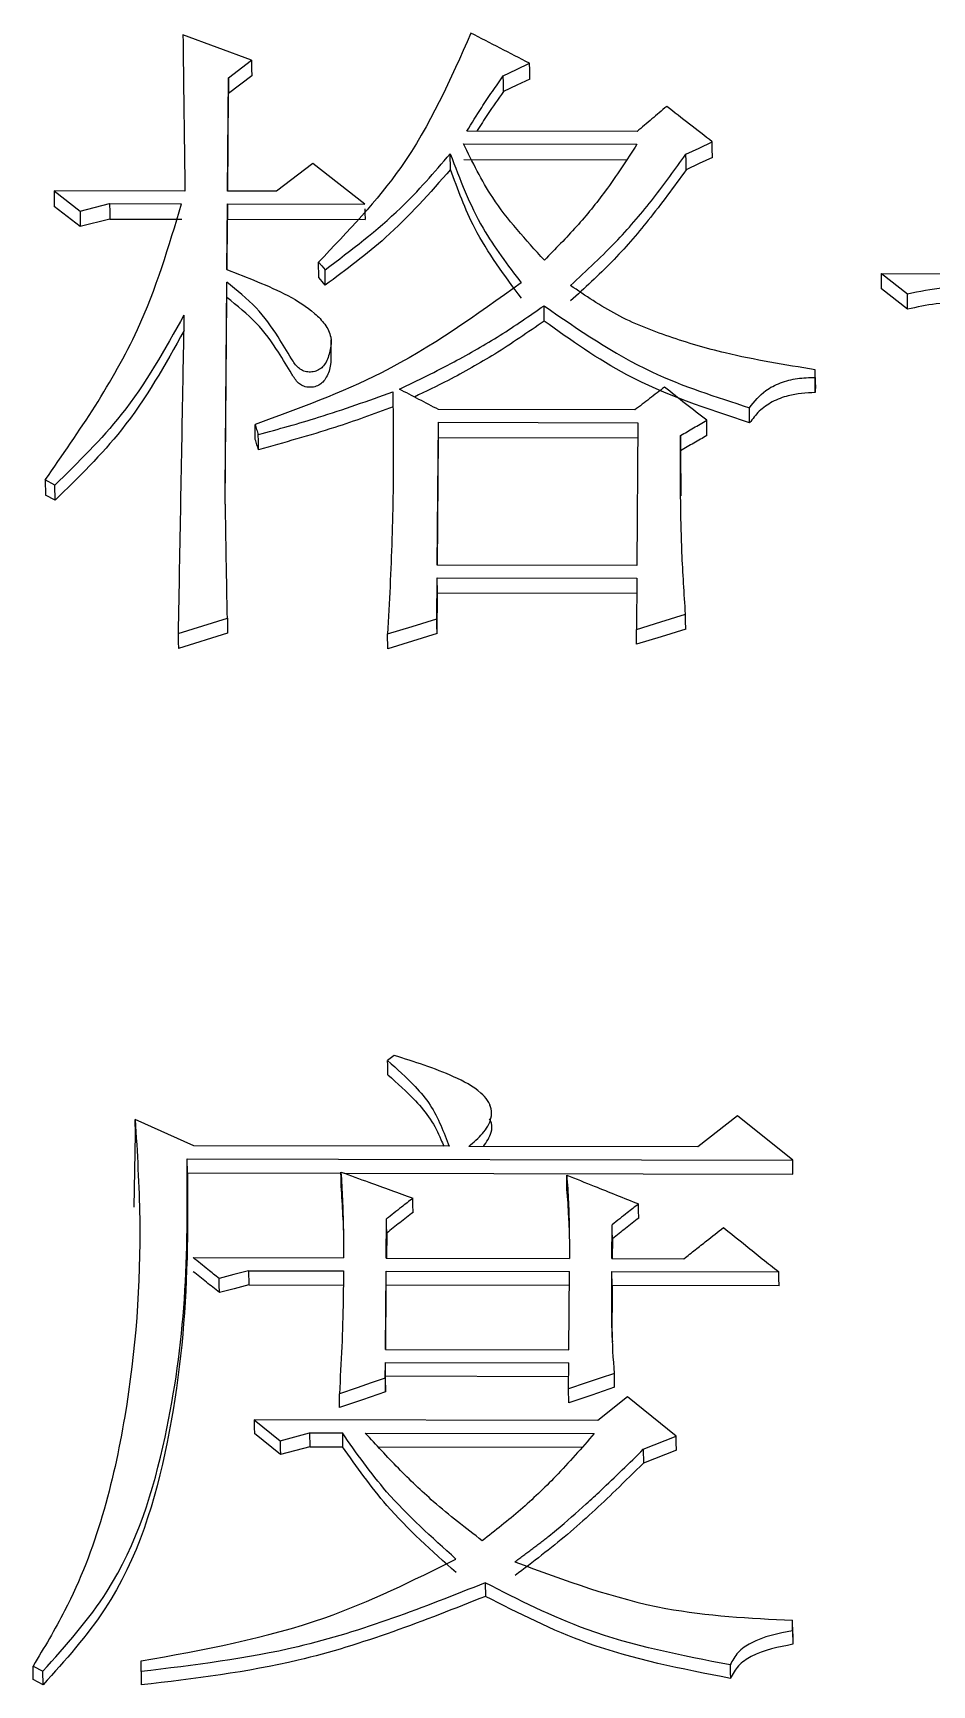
# Model space of a CAD drawing. Header units: millimetres. Extents: x 2448 to 4397, y 790 to 2168.
# Drawn here: x 2854.901 to 2857.575, y 1982.734 to 1987.651 of the extents above; entities that cross this region are included whole.
import ezdxf

# ---------------------------------------------------------------- set-up
doc = ezdxf.new("R2010")
doc.units = ezdxf.units.MM

msp = doc.modelspace()

# ---------------------------------------------------------------- linework, layer by layer
at = {"color": 7, "linetype": 'Continuous', "lineweight": 25}
for p, q in [((2855.5502, 1987.5701), (2855.3464, 1987.6454)), ((2855.4817, 1987.5179), (2855.5502, 1987.5701)), ((2855.4789, 1987.1803), (2855.4817, 1987.5179)), ((2855.5509, 1987.5235), (2855.4823, 1987.4713)), ((2855.48, 1987.1803), (2855.4823, 1987.4713)), ((2856.6973, 1987.3579), (2856.191, 1987.3589)), ((2856.181, 1987.3215), (2856.697, 1987.3203)), ((2855.7327, 1987.2624), (2855.6249, 1987.18)), ((2855.8875, 1987.1418), (2855.7327, 1987.2624)), ((2856.1425, 1987.2453), (2856.1418, 1987.2915)), ((2856.1817, 1987.2751), (2856.6658, 1987.2741)), ((2854.963, 1987.1814), (2855.0404, 1987.1211)), ((2855.3524, 1987.1805), (2854.963, 1987.1814)), ((2855.6249, 1987.18), (2855.4789, 1987.1803)), ((2855.041, 1987.075), (2854.9636, 1987.1352)), ((2855.0404, 1987.1211), (2855.1282, 1987.1434)), ((2855.1282, 1987.1434), (2855.3423, 1987.143)), ((2855.477, 1986.947), (2855.4786, 1987.1427)), ((2855.4786, 1987.1427), (2855.8875, 1987.1418)), ((2855.1288, 1987.0973), (2855.041, 1987.075)), ((2855.1288, 1987.0973), (2855.3429, 1987.0969)), ((2855.4781, 1986.9466), (2855.4793, 1987.0966)), ((2855.4793, 1987.0966), (2855.8882, 1987.0957)), ((2855.7504, 1986.9232), (2855.7497, 1986.9691)), ((2857.424, 1986.9352), (2857.5014, 1986.8748)), ((2857.424, 1986.9352), (2857.7453, 1986.9345)), ((2857.4247, 1986.8894), (2857.424, 1986.9352)), ((2855.4718, 1986.2892), (2855.4767, 1986.9093)), ((2855.4774, 1986.8636), (2855.4767, 1986.9093)), ((2857.5021, 1986.829), (2857.4247, 1986.8894)), ((2855.4725, 1986.2491), (2855.4774, 1986.8635)), ((2855.7876, 1986.6922), (2855.787, 1986.7381)), ((2857.2268, 1986.6262), (2857.227, 1986.6489)), ((2857.2275, 1986.5808), (2857.2268, 1986.6262)), ((2857.2277, 1986.6035), (2857.227, 1986.6489)), ((2857.2277, 1986.6035), (2857.2275, 1986.5808)), ((2856.6906, 1986.529), (2856.1065, 1986.5303)), ((2855.5616, 1986.4409), (2855.561, 1986.4861)), ((2856.1029, 1986.0675), (2856.1062, 1986.4924)), ((2856.1062, 1986.4924), (2856.7001, 1986.4911)), ((2856.7001, 1986.4911), (2856.6967, 1986.0662)), ((2856.1039, 1986.0675), (2856.1069, 1986.4472)), ((2856.1069, 1986.4472), (2856.6997, 1986.446)), ((2856.827, 1986.4079), (2856.8273, 1986.2732)), ((2854.9657, 1986.3055), (2854.9366, 1986.3207)), ((2854.9366, 1986.3207), (2854.9372, 1986.2757)), ((2854.9663, 1986.2605), (2854.9373, 1986.2757)), ((2854.9663, 1986.2605), (2854.9657, 1986.3055)), ((2856.6967, 1986.0662), (2856.1029, 1986.0675)), ((2856.1016, 1985.9077), (2856.1026, 1986.0295)), ((2856.1023, 1985.8633), (2856.1033, 1985.985)), ((2856.1026, 1986.0295), (2856.6964, 1986.0282)), ((2856.1033, 1985.985), (2856.1026, 1986.0295)), ((2856.1033, 1985.985), (2856.6961, 1985.9837)), ((2856.6964, 1986.0282), (2856.6952, 1985.876)), ((2855.3322, 1985.8637), (2855.4786, 1985.9091)), ((2855.4786, 1985.9091), (2855.4793, 1985.8647)), ((2855.4793, 1985.8647), (2855.3329, 1985.8193)), ((2855.9559, 1985.818), (2855.9553, 1985.8623)), ((2856.6959, 1985.8316), (2856.6952, 1985.876)), ((2855.9749, 1984.608), (2855.9553, 1984.5926)), ((2856.259, 1984.459), (2856.2589, 1984.4626)), ((2855.3791, 1984.339), (2855.2044, 1984.4167)), ((2855.2051, 1984.3744), (2855.2044, 1984.4167)), ((2856.9958, 1984.4283), (2856.8783, 1984.3358)), ((2857.1603, 1984.2965), (2856.9958, 1984.4283)), ((2855.2013, 1984.1565), (2855.2051, 1984.3744)), ((2856.1384, 1984.3374), (2855.3791, 1984.339)), ((2856.8783, 1984.3358), (2856.1968, 1984.3372)), ((2855.3592, 1984.3004), (2857.1603, 1984.2965)), ((2855.3599, 1984.2582), (2855.3592, 1984.3004)), ((2855.3601, 1984.2474), (2855.3594, 1984.2901)), ((2855.3599, 1984.2582), (2855.8166, 1984.2572)), ((2855.8261, 1984.2572), (2857.161, 1984.2543)), ((2855.822, 1984.1283), (2855.8237, 1984.0811)), ((2855.951, 1984.0047), (2855.9518, 1984.121)), ((2856.4944, 1984.1171), (2856.4958, 1984.0716)), ((2855.9525, 1984.0791), (2855.952, 1984.0047)), ((2856.6227, 1984.0033), (2856.6234, 1984.1041)), ((2856.6241, 1984.0622), (2856.6237, 1984.0033)), ((2855.3766, 1984.006), (2855.8244, 1984.005)), ((2855.5418, 1983.9668), (2855.8241, 1983.9662)), ((2855.5418, 1983.9668), (2855.5425, 1983.9251)), ((2855.949, 1983.7329), (2855.9507, 1983.9659)), ((2855.9507, 1983.9659), (2856.4959, 1983.9648)), ((2855.9514, 1983.9243), (2855.9507, 1983.9659)), ((2855.951, 1984.0047), (2856.4961, 1984.0036)), ((2856.4942, 1983.7317), (2856.4959, 1983.9648)), ((2856.6227, 1984.0033), (2856.8369, 1984.0028)), ((2855.5425, 1983.9251), (2855.8248, 1983.9245)), ((2855.95, 1983.7329), (2855.9514, 1983.9243)), ((2856.4955, 1983.9231), (2855.9514, 1983.9243)), ((2856.6224, 1983.9645), (2857.1189, 1983.9634)), ((2856.6231, 1983.9228), (2856.6224, 1983.9645)), ((2857.1196, 1983.9217), (2856.6231, 1983.9228)), ((2855.949, 1983.7329), (2856.4942, 1983.7317)), ((2855.9484, 1983.6474), (2855.9487, 1983.694)), ((2855.9487, 1983.694), (2856.4939, 1983.6929)), ((2855.9494, 1983.6527), (2855.9487, 1983.694)), ((2856.4933, 1983.615), (2856.4939, 1983.6929)), ((2855.9484, 1983.6474), (2855.9491, 1983.6061)), ((2855.9491, 1983.6061), (2855.9494, 1983.6527)), ((2856.4936, 1983.6516), (2855.9494, 1983.6527)), ((2856.494, 1983.5739), (2856.4933, 1983.615)), ((2856.6684, 1983.5913), (2856.5802, 1983.5214)), ((2856.8135, 1983.4742), (2856.6684, 1983.5913)), ((2855.5581, 1983.5236), (2855.6355, 1983.4611)), ((2856.5802, 1983.5214), (2855.5581, 1983.5236)), ((2855.6362, 1983.4201), (2855.5588, 1983.4826)), ((2855.6355, 1983.4611), (2855.7233, 1983.4843)), ((2855.7233, 1983.4843), (2855.8207, 1983.4841)), ((2855.7233, 1983.4843), (2855.724, 1983.4433)), ((2855.8207, 1983.4841), (2855.8214, 1983.4431)), ((2855.8888, 1983.4839), (2856.5702, 1983.4825)), ((2856.7159, 1983.4354), (2856.8135, 1983.4742)), ((2855.724, 1983.4433), (2855.6362, 1983.4201)), ((2855.724, 1983.4433), (2855.8214, 1983.4431)), ((2855.9274, 1983.4429), (2856.5334, 1983.4416)), ((2856.7159, 1983.4354), (2856.7166, 1983.3945)), ((2856.8143, 1983.4332), (2856.7166, 1983.3945)), ((2856.2458, 1983.0381), (2856.2465, 1982.9978)), ((2857.1599, 1982.8952), (2857.1601, 1982.9266)), ((2857.1599, 1982.8952), (2857.1606, 1982.855)), ((2857.1608, 1982.8863), (2857.1601, 1982.9266)), ((2857.1608, 1982.8863), (2857.1606, 1982.855)), ((2854.9012, 1982.7504), (2854.9005, 1982.7904)), ((2854.9006, 1982.7904), (2854.9297, 1982.7746)), ((2855.2217, 1982.774), (2855.2219, 1982.8054)), ((2854.9304, 1982.7346), (2854.9013, 1982.7503)), ((2854.9304, 1982.7346), (2854.9297, 1982.7746)), ((2855.2217, 1982.774), (2855.2224, 1982.734))]:
    msp.add_line(p, q, dxfattribs=at)
at = {"color": 7, "linetype": 'Continuous', "lineweight": 25, "flags": 128}
for points in [[(2855.5502, 1987.5701), (2855.5506, 1987.544), (2855.5509, 1987.5235)], [(2856.2995, 1987.5236), (2856.3386, 1987.5422), (2856.3776, 1987.5609)], [(2856.3783, 1987.5142), (2856.3779, 1987.5403), (2856.3776, 1987.5609)], [(2855.4817, 1987.5179), (2855.482, 1987.4918), (2855.4823, 1987.4713)], [(2856.3001, 1987.477), (2856.2998, 1987.5031), (2856.2995, 1987.5236)], [(2856.3783, 1987.5142), (2856.3392, 1987.4956), (2856.3001, 1987.477)], [(2856.8427, 1987.29), (2856.8818, 1987.3087), (2856.9209, 1987.3274)], [(2856.9216, 1987.281), (2856.9212, 1987.307), (2856.9209, 1987.3274)], [(2856.8434, 1987.2437), (2856.843, 1987.2696), (2856.8427, 1987.29)], [(2856.9216, 1987.281), (2856.8825, 1987.2624), (2856.8434, 1987.2437)], [(2854.963, 1987.1814), (2854.9633, 1987.1555), (2854.9636, 1987.1352)], [(2855.0404, 1987.1211), (2855.0407, 1987.0953), (2855.041, 1987.075)], [(2855.1282, 1987.1434), (2855.1285, 1987.1176), (2855.1288, 1987.0973)], [(2855.4786, 1987.1427), (2855.479, 1987.1169), (2855.4793, 1987.0966)], [(2855.8877, 1987.1281), (2855.8879, 1987.116), (2855.8882, 1987.0957)], [(2855.7498, 1986.969), (2855.7594, 1986.9577), (2855.7691, 1986.9463)], [(2855.7698, 1986.9005), (2855.7601, 1986.9118), (2855.7505, 1986.9231)], [(2855.7698, 1986.9005), (2855.7695, 1986.9172), (2855.7693, 1986.9318), (2855.7691, 1986.9463)], [(2857.5021, 1986.829), (2857.5017, 1986.8519), (2857.5014, 1986.8748)], [(2856.4212, 1986.7937), (2856.421, 1986.8056), (2856.4209, 1986.8175), (2856.4205, 1986.8394)], [(2857.0321, 1986.4906), (2857.0319, 1986.5032), (2857.0317, 1986.5158), (2857.0314, 1986.5359)], [(2856.1069, 1986.4472), (2856.1065, 1986.4725), (2856.1062, 1986.4924)], [(2856.9052, 1986.4531), (2856.9048, 1986.4784), (2856.9046, 1986.4983)], [(2855.5712, 1986.4106), (2855.5708, 1986.4359), (2855.5705, 1986.4557)], [(2856.8263, 1986.453), (2856.8267, 1986.4277), (2856.827, 1986.4079)], [(2855.9553, 1985.8623), (2856.0284, 1985.885), (2856.1016, 1985.9077)], [(2856.1023, 1985.8633), (2856.1019, 1985.8882), (2856.1016, 1985.9077)], [(2856.6952, 1985.876), (2856.7684, 1985.8987), (2856.8416, 1985.9213)], [(2856.8423, 1985.8769), (2856.8419, 1985.9018), (2856.8416, 1985.9213)], [(2855.3322, 1985.8637), (2855.3326, 1985.8388), (2855.3329, 1985.8193)], [(2856.1023, 1985.8633), (2856.0291, 1985.8407), (2855.9559, 1985.818)], [(2856.8423, 1985.8769), (2856.7691, 1985.8543), (2856.6959, 1985.8316)], [(2855.956, 1984.5501), (2855.9558, 1984.5649), (2855.9555, 1984.5788), (2855.9553, 1984.5926)], [(2855.8173, 1984.2186), (2855.8169, 1984.2422), (2855.8166, 1984.2607)], [(2857.161, 1984.2543), (2857.1606, 1984.2779), (2857.1603, 1984.2965)], [(2856.4889, 1984.2094), (2856.4885, 1984.233), (2856.4882, 1984.2515)], [(2856.0309, 1984.1408), (2856.0305, 1984.1643), (2856.0302, 1984.1828)], [(2856.7025, 1984.1239), (2856.7021, 1984.1474), (2856.7018, 1984.1659)], [(2855.9525, 1984.0791), (2855.9521, 1984.1026), (2855.9518, 1984.121)], [(2856.6241, 1984.0622), (2856.6237, 1984.0856), (2856.6234, 1984.1041)], [(2855.5418, 1983.9668), (2855.4979, 1983.9553), (2855.476, 1983.9495), (2855.454, 1983.9437)], [(2855.4547, 1983.9021), (2855.4543, 1983.9254), (2855.454, 1983.9437)], [(2855.5425, 1983.9251), (2855.4986, 1983.9136), (2855.4547, 1983.9021)], [(2857.1196, 1983.9217), (2857.1192, 1983.9451), (2857.1189, 1983.9634)], [(2855.9484, 1983.6474), (2855.9063, 1983.6331), (2855.8642, 1983.6188), (2855.8117, 1983.6009)], [(2856.6299, 1983.6614), (2856.5878, 1983.6472), (2856.5458, 1983.6329), (2856.4933, 1983.615)], [(2856.6306, 1983.6202), (2856.6302, 1983.6433), (2856.6299, 1983.6614)], [(2855.8124, 1983.5598), (2855.812, 1983.5828), (2855.8117, 1983.6009)], [(2855.9491, 1983.6061), (2855.8808, 1983.583), (2855.8124, 1983.5598)], [(2856.6306, 1983.6202), (2856.5623, 1983.597), (2856.494, 1983.5739)], [(2855.5581, 1983.5236), (2855.5585, 1983.5006), (2855.5588, 1983.4826)], [(2856.8143, 1983.4332), (2856.8139, 1983.4561), (2856.8135, 1983.4742)], [(2855.6355, 1983.4611), (2855.6359, 1983.4382), (2855.6362, 1983.4201)], [(2856.9742, 1982.7938), (2856.9744, 1982.7826), (2856.9746, 1982.7714), (2856.9749, 1982.7537)]]:
    msp.add_lwpolyline(points, dxfattribs=at)
at = {"color": 7, "linetype": 'Continuous', "lineweight": 25}
for points, knots in [([(2855.3464, 1987.6454), (2855.3471, 1987.5893), (2855.3485, 1987.4839), (2855.3504, 1987.3289), (2855.3517, 1987.23), (2855.3524, 1987.1805)], [0, 0, 0, 0, 0.363, 0.681499, 1, 1, 1, 1]), ([(2856.2031, 1987.651), (2856.1426, 1987.5134), (2856.0336, 1987.2656), (2855.8371, 1987.0603), (2855.7497, 1986.9691)], [0, 0, 0, 0, 0.555435, 1, 1, 1, 1]), ([(2856.3776, 1987.5609), (2856.3486, 1987.5759), (2856.2904, 1987.606), (2856.2322, 1987.636), (2856.2032, 1987.651)], [0, 0, 0, 0, 0.500001, 1, 1, 1, 1]), ([(2856.191, 1987.3589), (2856.2055, 1987.3826), (2856.2298, 1987.4223), (2856.2667, 1987.4768), (2856.2886, 1987.508), (2856.2995, 1987.5236)], [0, 0, 0, 0, 0.422902, 0.711407, 1, 1, 1, 1]), ([(2856.3001, 1987.477), (2856.2841, 1987.4544), (2856.257, 1987.4163), (2856.2314, 1987.3764), (2856.221, 1987.3596), (2856.2205, 1987.3589)], [0, 0, 0, 0, 0.580387, 0.982447, 1, 1, 1, 1]), ([(2856.7855, 1987.4327), (2856.7708, 1987.4202), (2856.7414, 1987.3953), (2856.712, 1987.3703), (2856.6973, 1987.3579)], [0, 0, 0, 0, 0.5000012, 1, 1, 1, 1]), ([(2856.9209, 1987.3274), (2856.8984, 1987.3449), (2856.8532, 1987.38), (2856.8081, 1987.4151), (2856.7855, 1987.4327)], [0, 0, 0, 0, 0.500001, 1, 1, 1, 1]), ([(2856.4216, 1986.9751), (2856.3665, 1987.0353), (2856.2686, 1987.142), (2856.2076, 1987.2669), (2856.181, 1987.3215)], [0, 0, 0, 0, 0.563718, 1, 1, 1, 1]), ([(2856.697, 1987.3203), (2856.6666, 1987.2732), (2856.6122, 1987.1886), (2856.5187, 1987.0738), (2856.4541, 1987.0081), (2856.4216, 1986.9751)], [0, 0, 0, 0, 0.385355, 0.691748, 1, 1, 1, 1]), ([(2855.7691, 1986.9463), (2855.847, 1987.0051), (2855.9851, 1987.1095), (2856.0942, 1987.2362), (2856.1418, 1987.2915)], [0, 0, 0, 0, 0.56359, 1, 1, 1, 1]), ([(2856.1418, 1987.2915), (2856.1703, 1987.2159), (2856.2213, 1987.08), (2856.3125, 1986.9605), (2856.3529, 1986.9075)], [0, 0, 0, 0, 0.556434, 1, 1, 1, 1]), ([(2856.4989, 1986.8996), (2856.5471, 1986.9441), (2856.636, 1987.0263), (2856.7481, 1987.159), (2856.8111, 1987.2462), (2856.8427, 1987.29)], [0, 0, 0, 0, 0.371082, 0.684797, 1, 1, 1, 1]), ([(2856.1425, 1987.2452), (2856.081, 1987.1752), (2855.9705, 1987.0493), (2855.8315, 1986.9463), (2855.7698, 1986.9005)], [0, 0, 0, 0, 0.556185, 1, 1, 1, 1]), ([(2856.3536, 1986.8617), (2856.303, 1986.9295), (2856.2133, 1987.0498), (2856.164, 1987.1858), (2856.1425, 1987.2452)], [0, 0, 0, 0, 0.563214, 1, 1, 1, 1]), ([(2856.8434, 1987.2437), (2856.8067, 1987.1934), (2856.7381, 1987.0992), (2856.6244, 1986.9676), (2856.5413, 1986.8919), (2856.4996, 1986.8538)], [0, 0, 0, 0, 0.36389, 0.680814, 1, 1, 1, 1]), ([(2854.9366, 1986.3207), (2855.038, 1986.4666), (2855.2181, 1986.7257), (2855.3045, 1987.0161), (2855.3423, 1987.143)], [0, 0, 0, 0, 0.562853, 1, 1, 1, 1]), ([(2855.4771, 1986.947), (2855.5075, 1986.9351), (2855.5991, 1986.8994), (2855.7056, 1986.8509), (2855.7701, 1986.7853), (2855.7894, 1986.7478), (2855.7856, 1986.7082), (2855.777, 1986.6781), (2855.7633, 1986.6576), (2855.7501, 1986.6473), (2855.7345, 1986.6421), (2855.7177, 1986.6414), (2855.7019, 1986.6454), (2855.6837, 1986.6583), (2855.6618, 1986.6938), (2855.6257, 1986.7556), (2855.5671, 1986.8369), (2855.5072, 1986.8849), (2855.4768, 1986.9093)], [0, 0, 0, 0, 0.1055, 0.317731, 0.367827, 0.418333, 0.462154, 0.509862, 0.530038, 0.547224, 0.56445, 0.581514, 0.59915, 0.615063, 0.654167, 0.743395, 0.869467, 1, 1, 1, 1]), ([(2856.3529, 1986.9075), (2856.2191, 1986.8113), (2855.9781, 1986.638), (2855.6894, 1986.5329), (2855.561, 1986.4861)], [0, 0, 0, 0, 0.5550991, 1, 1, 1, 1]), ([(2857.227, 1986.6489), (2857.1372, 1986.6634), (2856.9898, 1986.6872), (2856.7928, 1986.7447), (2856.634, 1986.8075), (2856.5437, 1986.8691), (2856.4989, 1986.8996)], [0, 0, 0, 0, 0.344328, 0.565706, 0.784854, 1, 1, 1, 1]), ([(2857.5014, 1986.8748), (2857.5372, 1986.8822), (2857.6014, 1986.8955), (2857.6672, 1986.8965), (2857.6963, 1986.897)], [0, 0, 0, 0, 0.558781, 1, 1, 1, 1]), ([(2855.7864, 1986.6923), (2855.7865, 1986.6829), (2855.7867, 1986.6603), (2855.7776, 1986.6327), (2855.764, 1986.6123), (2855.7508, 1986.6019), (2855.7352, 1986.5967), (2855.7184, 1986.596), (2855.7026, 1986.6), (2855.6844, 1986.6129), (2855.6625, 1986.6484), (2855.6263, 1986.7101), (2855.5677, 1986.7913), (2855.5079, 1986.8392), (2855.4774, 1986.8636)], [0, 0, 0, 0, 0.060064, 0.1433098, 0.1786305, 0.2086964, 0.2388321, 0.2686899, 0.2995765, 0.3274387, 0.3958369, 0.5519555, 0.7720802, 1, 1, 1, 1]), ([(2855.9902, 1986.591), (2856.0449, 1986.6175), (2856.1475, 1986.6671), (2856.2915, 1986.7499), (2856.3775, 1986.8095), (2856.4205, 1986.8394)], [0, 0, 0, 0, 0.362463, 0.680392, 1, 1, 1, 1]), ([(2856.4205, 1986.8394), (2856.5234, 1986.768), (2856.709, 1986.6393), (2856.9321, 1986.5677), (2857.0314, 1986.5359)], [0, 0, 0, 0, 0.554548, 1, 1, 1, 1]), ([(2857.6969, 1986.8512), (2857.66, 1986.8504), (2857.5941, 1986.8489), (2857.5301, 1986.8351), (2857.5021, 1986.829)], [0, 0, 0, 0, 0.561158, 1, 1, 1, 1]), ([(2855.3493, 1986.8115), (2855.2927, 1986.7096), (2855.1908, 1986.5262), (2855.0349, 1986.3734), (2854.9657, 1986.3055)], [0, 0, 0, 0, 0.555822, 1, 1, 1, 1]), ([(2855.3494, 1986.8115), (2855.3483, 1986.7537), (2855.3449, 1986.5674), (2855.3391, 1986.2518), (2855.3345, 1985.9931), (2855.3322, 1985.8637)], [0, 0, 0, 0, 0.183965, 0.591973, 1, 1, 1, 1]), ([(2856.4212, 1986.7937), (2856.3727, 1986.7603), (2856.2811, 1986.697), (2856.1503, 1986.6235), (2856.0686, 1986.5839), (2856.035, 1986.5676)], [0, 0, 0, 0, 0.398257, 0.752913, 1, 1, 1, 1]), ([(2857.0321, 1986.4906), (2856.9062, 1986.5322), (2856.6836, 1986.6059), (2856.5007, 1986.7368), (2856.4212, 1986.7937)], [0, 0, 0, 0, 0.565193, 1, 1, 1, 1]), ([(2855.35, 1986.7659), (2855.2934, 1986.6641), (2855.1914, 1986.481), (2855.0356, 1986.3283), (2854.9663, 1986.2605)], [0, 0, 0, 0, 0.555763, 1, 1, 1, 1]), ([(2857.0314, 1986.5359), (2857.0462, 1986.5542), (2857.0708, 1986.5848), (2857.1236, 1986.6114), (2857.174, 1986.6245), (2857.2092, 1986.6256), (2857.2268, 1986.6262)], [0, 0, 0, 0, 0.327682, 0.547658, 0.772731, 1, 1, 1, 1]), ([(2855.5705, 1986.4557), (2855.6305, 1986.4723), (2855.7283, 1986.4994), (2855.8611, 1986.5435), (2855.9341, 1986.5702), (2855.9706, 1986.5835)], [0, 0, 0, 0, 0.4430483, 0.7213766, 1, 1, 1, 1]), ([(2855.9706, 1986.5835), (2855.9713, 1986.5315), (2855.9731, 1986.3857), (2855.97, 1986.1454), (2855.9602, 1985.9567), (2855.9553, 1985.8623)], [0, 0, 0, 0, 0.217005, 0.608337, 1, 1, 1, 1]), ([(2856.1065, 1986.5303), (2856.0871, 1986.5404), (2856.0483, 1986.5607), (2856.0096, 1986.5809), (2855.9902, 1986.591)], [0, 0, 0, 0, 0.500001, 1, 1, 1, 1]), ([(2856.7788, 1986.5969), (2856.7641, 1986.5856), (2856.7347, 1986.563), (2856.7053, 1986.5403), (2856.6906, 1986.529)], [0, 0, 0, 0, 0.500001, 1, 1, 1, 1]), ([(2856.9046, 1986.4983), (2856.8836, 1986.5147), (2856.8417, 1986.5476), (2856.7997, 1986.5805), (2856.7788, 1986.5969)], [0, 0, 0, 0, 0.500001, 1, 1, 1, 1]), ([(2857.2275, 1986.5808), (2857.2002, 1986.5793), (2857.1555, 1986.5769), (2857.0989, 1986.5548), (2857.0591, 1986.5268), (2857.041, 1986.5026), (2857.0321, 1986.4906)], [0, 0, 0, 0, 0.349514, 0.572105, 0.788858, 1, 1, 1, 1]), ([(2855.9713, 1986.5382), (2855.9138, 1986.5171), (2855.8196, 1986.4825), (2855.685, 1986.4426), (2855.6091, 1986.4213), (2855.5712, 1986.4106)], [0, 0, 0, 0, 0.438824, 0.719338, 1, 1, 1, 1]), ([(2855.561, 1986.486), (2855.5626, 1986.481), (2855.5657, 1986.4709), (2855.5689, 1986.4608), (2855.5705, 1986.4557)], [0, 0, 0, 0, 0.500003, 1, 1, 1, 1]), ([(2856.8263, 1986.453), (2856.8394, 1986.4606), (2856.8654, 1986.4756), (2856.8915, 1986.4907), (2856.9046, 1986.4983)], [0, 0, 0, 0, 0.5000023, 1, 1, 1, 1]), ([(2856.8416, 1985.9213), (2856.8376, 1985.9826), (2856.8297, 1986.1019), (2856.8263, 1986.2793), (2856.8263, 1986.3951), (2856.8263, 1986.453)], [0, 0, 0, 0, 0.345403, 0.672631, 1, 1, 1, 1]), ([(2856.9052, 1986.4531), (2856.8922, 1986.4455), (2856.8661, 1986.4305), (2856.84, 1986.4154), (2856.827, 1986.4079)], [0, 0, 0, 0, 0.500001, 1, 1, 1, 1]), ([(2855.4786, 1985.9091), (2855.4778, 1985.951), (2855.4763, 1986.0354), (2855.4741, 1986.1621), (2855.4726, 1986.2468), (2855.4718, 1986.2892)], [0, 0, 0, 0, 0.3304269, 0.6652126, 1, 1, 1, 1]), ([(2856.1968, 1984.3372), (2856.2112, 1984.3494), (2856.2395, 1984.3733), (2856.2641, 1984.413), (2856.2655, 1984.4489), (2856.254, 1984.475), (2856.2193, 1984.5116), (2856.1251, 1984.56), (2856.0347, 1984.5889), (2855.9749, 1984.608)], [0, 0, 0, 0, 0.1191, 0.234439, 0.295294, 0.357207, 0.420771, 0.617411, 1, 1, 1, 1]), ([(2855.9553, 1984.5926), (2855.9833, 1984.5675), (2856.0292, 1984.5262), (2856.084, 1984.4618), (2856.1142, 1984.4002), (2856.1303, 1984.3582), (2856.1384, 1984.3374)], [0, 0, 0, 0, 0.345885, 0.5666125, 0.7839463, 1, 1, 1, 1]), ([(2855.956, 1984.5501), (2855.9841, 1984.525), (2856.03, 1984.4838), (2856.0846, 1984.4194), (2856.1085, 1984.3718), (2856.1194, 1984.3441), (2856.1221, 1984.3374)], [0, 0, 0, 0, 0.405263, 0.663838, 0.91838, 1, 1, 1, 1]), ([(2855.2044, 1984.4167), (2855.2103, 1984.3187), (2855.228, 1984.025), (2855.1912, 1983.531), (2855.0723, 1983.0761), (2854.9332, 1982.8447), (2854.9005, 1982.7904)], [0, 0, 0, 0, 0.177431, 0.532106, 0.890239, 1, 1, 1, 1]), ([(2856.2404, 1984.3371), (2856.2499, 1984.3505), (2856.2647, 1984.3717), (2856.2669, 1984.4024), (2856.2607, 1984.4151), (2856.2585, 1984.4195)], [0, 0, 0, 0, 0.531291, 0.836454, 1, 1, 1, 1]), ([(2854.9297, 1982.7746), (2854.9983, 1982.8517), (2855.1807, 1983.0562), (2855.3007, 1983.4499), (2855.3607, 1983.8841), (2855.3597, 1984.161), (2855.3592, 1984.3004)], [0, 0, 0, 0, 0.181236, 0.481212, 0.738828, 1, 1, 1, 1]), ([(2855.8166, 1984.2607), (2855.8182, 1984.2337), (2855.8215, 1984.1777), (2855.8238, 1984.0925), (2855.8242, 1984.0342), (2855.8244, 1984.005)], [0, 0, 0, 0, 0.316847, 0.658364, 1, 1, 1, 1]), ([(2855.8166, 1984.2607), (2855.8443, 1984.2506), (2855.8937, 1984.2326), (2855.9649, 1984.2066), (2856.0084, 1984.1907), (2856.0302, 1984.1828)], [0, 0, 0, 0, 0.388964, 0.694482, 1, 1, 1, 1]), ([(2855.3599, 1984.2582), (2855.3603, 1984.1623), (2855.3615, 1983.8947), (2855.3163, 1983.4558), (2855.185, 1983.0178), (2854.996, 1982.8076), (2854.9304, 1982.7346)], [0, 0, 0, 0, 0.18023, 0.502771, 0.827359, 1, 1, 1, 1]), ([(2855.822, 1984.1274), (2855.822, 1984.1289), (2855.8212, 1984.1594), (2855.8192, 1984.1897), (2855.8173, 1984.2186)], [0, 0, 0, 0, 0.05032, 1, 1, 1, 1]), ([(2856.4882, 1984.2515), (2856.4901, 1984.2248), (2856.4938, 1984.1702), (2856.4959, 1984.0875), (2856.496, 1984.0315), (2856.4961, 1984.0036)], [0, 0, 0, 0, 0.323885, 0.66186, 1, 1, 1, 1]), ([(2856.4882, 1984.2515), (2856.5155, 1984.2406), (2856.5647, 1984.2208), (2856.6359, 1984.1923), (2856.6798, 1984.1747), (2856.7018, 1984.1659)], [0, 0, 0, 0, 0.383246, 0.691623, 1, 1, 1, 1]), ([(2856.0302, 1984.1828), (2856.0189, 1984.174), (2856.0003, 1984.1592), (2855.9742, 1984.1386), (2855.9593, 1984.1269), (2855.9518, 1984.121)], [0, 0, 0, 0, 0.42963, 0.714815, 1, 1, 1, 1]), ([(2856.4943, 1984.1168), (2856.4942, 1984.12), (2856.4934, 1984.1509), (2856.491, 1984.1817), (2856.4889, 1984.2094)], [0, 0, 0, 0, 0.101815, 1, 1, 1, 1]), ([(2856.7018, 1984.1659), (2856.6906, 1984.157), (2856.6719, 1984.1423), (2856.6458, 1984.1217), (2856.6309, 1984.1099), (2856.6234, 1984.1041)], [0, 0, 0, 0, 0.4296301, 0.7148152, 1, 1, 1, 1]), ([(2856.0309, 1984.1408), (2856.0178, 1984.1306), (2855.9917, 1984.11), (2855.9656, 1984.0894), (2855.9525, 1984.0791)], [0, 0, 0, 0, 0.499998, 1, 1, 1, 1]), ([(2856.7025, 1984.1239), (2856.6894, 1984.1136), (2856.6633, 1984.0931), (2856.6372, 1984.0725), (2856.6241, 1984.0622)], [0, 0, 0, 0, 0.499998, 1, 1, 1, 1]), ([(2856.8369, 1984.0028), (2856.8481, 1984.0117), (2856.8705, 1984.0294), (2856.9097, 1984.0603), (2856.9376, 1984.0824), (2856.9544, 1984.0956)], [0, 0, 0, 0, 0.28642, 0.57284, 1, 1, 1, 1]), ([(2856.9544, 1984.0956), (2856.9765, 1984.0778), (2857.0151, 1984.0469), (2857.0699, 1984.0028), (2857.1026, 1983.9765), (2857.1189, 1983.9634)], [0, 0, 0, 0, 0.404353, 0.702176, 1, 1, 1, 1]), ([(2855.454, 1983.9437), (2855.4429, 1983.9526), (2855.4245, 1983.9675), (2855.3987, 1983.9882), (2855.384, 1984.0001), (2855.3766, 1984.006)], [0, 0, 0, 0, 0.429625, 0.714812, 1, 1, 1, 1]), ([(2855.8241, 1983.9662), (2855.8238, 1983.9375), (2855.823, 1983.8623), (2855.8195, 1983.7406), (2855.8143, 1983.6475), (2855.8117, 1983.6009)], [0, 0, 0, 0, 0.2361879, 0.6180177, 1, 1, 1, 1]), ([(2855.4547, 1983.9021), (2855.4418, 1983.9125), (2855.416, 1983.9332), (2855.3902, 1983.9539), (2855.3773, 1983.9642)], [0, 0, 0, 0, 0.499999, 1, 1, 1, 1]), ([(2856.6299, 1983.6614), (2856.627, 1983.7051), (2856.6225, 1983.7706), (2856.6223, 1983.8717), (2856.6224, 1983.929), (2856.6224, 1983.9645)], [0, 0, 0, 0, 0.43232, 0.648323, 1, 1, 1, 1]), ([(2856.6231, 1983.9228), (2856.623, 1983.9008), (2856.6228, 1983.874), (2856.6231, 1983.8473), (2856.6231, 1983.8425)], [0, 0, 0, 0, 0.822936, 1, 1, 1, 1]), ([(2856.6249, 1983.7555), (2856.6245, 1983.7646), (2856.6238, 1983.7808), (2856.6234, 1983.8046), (2856.6232, 1983.8135), (2856.6231, 1983.8202), (2856.623, 1983.8292), (2856.623, 1983.8371), (2856.623, 1983.843)], [0, 0, 0, 0, 0.222261, 0.392061, 0.55365, 0.68703, 0.769531, 1, 1, 1, 1]), ([(2856.1586, 1983.1088), (2856.0865, 1983.1733), (2855.9585, 1983.2878), (2855.8626, 1983.4244), (2855.8207, 1983.4841)], [0, 0, 0, 0, 0.563525, 1, 1, 1, 1]), ([(2856.2369, 1983.1632), (2856.1877, 1983.2011), (2856.0999, 1983.2688), (2855.986, 1983.3783), (2855.9212, 1983.4487), (2855.8888, 1983.4839)], [0, 0, 0, 0, 0.388501, 0.693686, 1, 1, 1, 1]), ([(2856.5702, 1983.4825), (2856.5326, 1983.4392), (2856.4638, 1983.3602), (2856.3518, 1983.2537), (2856.2753, 1983.1934), (2856.2369, 1983.1632)], [0, 0, 0, 0, 0.375876, 0.686967, 1, 1, 1, 1]), ([(2856.1593, 1983.0683), (2856.0872, 1983.1327), (2855.9593, 1983.247), (2855.8633, 1983.3835), (2855.8214, 1983.4431)], [0, 0, 0, 0, 0.563575, 1, 1, 1, 1]), ([(2856.3339, 1983.1005), (2856.3379, 1983.1035), (2856.3439, 1983.1079), (2856.3518, 1983.1138), (2856.3578, 1983.1182), (2856.3638, 1983.1226), (2856.3698, 1983.1271), (2856.3758, 1983.1315), (2856.3817, 1983.136), (2856.3877, 1983.1405), (2856.3936, 1983.1449), (2856.3995, 1983.1494), (2856.4074, 1983.1555), (2856.4152, 1983.1615), (2856.423, 1983.1676), (2856.4288, 1983.1722), (2856.4404, 1983.1815), (2856.4805, 1983.2143), (2856.5319, 1983.2601), (2856.6186, 1983.3396), (2856.6742, 1983.3943), (2856.7159, 1983.4354)], [0, 0, 0, 0, 0.02894, 0.043438, 0.057936, 0.072434, 0.086932, 0.101431, 0.115929, 0.130427, 0.144925, 0.159423, 0.173921, 0.202918, 0.217416, 0.231914, 0.246412, 0.304408, 0.536452, 0.65244, 1, 1, 1, 1]), ([(2856.7166, 1983.3945), (2856.6893, 1983.3677), (2856.6157, 1983.2955), (2856.4927, 1983.1797), (2856.3874, 1983.1), (2856.3346, 1983.06)], [0, 0, 0, 0, 0.227593, 0.612877, 1, 1, 1, 1]), ([(2855.2219, 1982.8054), (2855.4078, 1982.8391), (2855.7374, 1982.8989), (2856.0307, 1983.0451), (2856.1586, 1983.1088)], [0, 0, 0, 0, 0.564094, 1, 1, 1, 1]), ([(2856.3339, 1983.1005), (2856.4814, 1983.0457), (2856.7465, 1982.947), (2857.033, 1982.9329), (2857.1601, 1982.9266)], [0, 0, 0, 0, 0.556276, 1, 1, 1, 1]), ([(2856.2458, 1983.0381), (2856.0628, 1982.9656), (2855.7343, 1982.8355), (2855.3791, 1982.7929), (2855.2217, 1982.774)], [0, 0, 0, 0, 0.556968, 1, 1, 1, 1]), ([(2856.9742, 1982.7938), (2856.8294, 1982.8218), (2856.5726, 1982.8715), (2856.345, 1982.9875), (2856.2458, 1983.0381)], [0, 0, 0, 0, 0.563904, 1, 1, 1, 1]), ([(2856.2465, 1982.9977), (2856.0635, 1982.9254), (2855.735, 1982.7954), (2855.3798, 1982.7529), (2855.2224, 1982.734)], [0, 0, 0, 0, 0.556935, 1, 1, 1, 1]), ([(2856.9749, 1982.7537), (2856.8301, 1982.7817), (2856.5734, 1982.8313), (2856.3458, 1982.9472), (2856.2465, 1982.9978)], [0, 0, 0, 0, 0.563951, 1, 1, 1, 1]), ([(2857.1599, 1982.8952), (2857.117, 1982.8869), (2857.0578, 1982.8754), (2856.9953, 1982.8333), (2856.9811, 1982.8068), (2856.9742, 1982.7938)], [0, 0, 0, 0, 0.572056, 0.790049, 1, 1, 1, 1]), ([(2857.1606, 1982.855), (2857.1177, 1982.8467), (2857.0586, 1982.8353), (2856.996, 1982.7932), (2856.9819, 1982.7667), (2856.9749, 1982.7537)], [0, 0, 0, 0, 0.572218, 0.79018, 1, 1, 1, 1])]:
    msp.add_open_spline(points, degree=3, knots=knots, dxfattribs=at)
msp.add_open_spline([(2855.5712, 1986.4106), (2855.5696, 1986.4156), (2855.5664, 1986.4257), (2855.5632, 1986.4358), (2855.5617, 1986.4409)], degree=3, dxfattribs=at)

doc.saveas('drawing.dxf')
